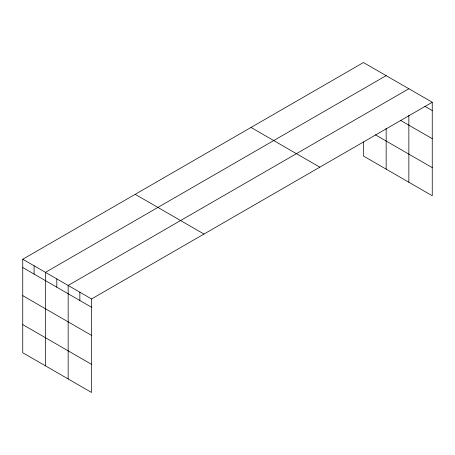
<?xml version="1.0" encoding="UTF-8"?>
<svg xmlns="http://www.w3.org/2000/svg" width="455" height="455" viewBox="0 0 455 455"><rect width="100%" height="100%" fill="white"/><g stroke="black" fill="none" stroke-linecap="round" stroke-linejoin="round"><path stroke-width="0.68" d="M432.25 102.261L363.448 62.54L22.75 259.242L22.75 352.739L91.552 392.46L91.552 298.963L432.25 102.261L432.25 195.758L363.448 156.037L363.448 141.983M408.857 115.331L408.857 182.256M386.153 75.644L45.454 272.346L45.454 365.848M408.857 88.753L68.159 285.456L68.159 378.958M424.862 106.294L432.25 110.559M400.491 120.342L432.25 138.678M375.398 134.822L432.25 167.645M251.018 127.451L319.82 167.173M135.18 194.331L203.982 234.052M22.75 259.242L91.552 298.963M22.75 267.54L91.552 307.262M22.75 295.659L91.552 335.38M22.75 324.625L91.552 364.347M386.153 128.316L386.153 169.146M79.853 292.207L79.853 300.51M56.807 278.904L56.807 287.202M34.102 265.794L34.102 274.098"/></g></svg>
